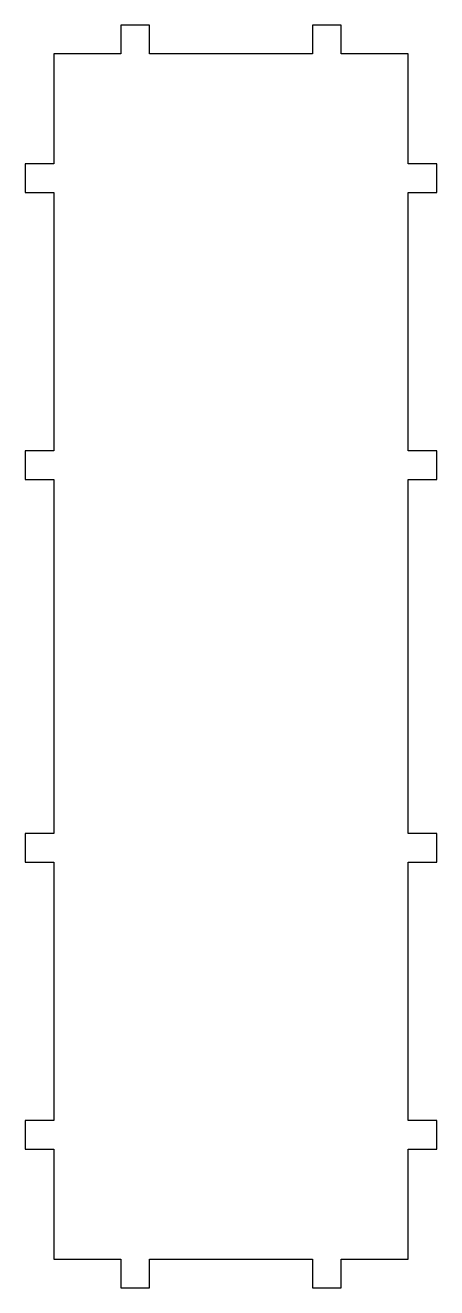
# Model space of a CAD drawing. Header units: metres. Extents: x -22 to 22, y -66 to 66.
import ezdxf

# ---------------------------------------------------------------- set-up
doc = ezdxf.new("R2010")
doc.units = ezdxf.units.M

msp = doc.modelspace()

# ---------------------------------------------------------------- linework, layer by layer
for p, q in [((-8.5, 66), (-11.5, 66)), ((-11.5, 66), (-11.5, 63)), ((-8.5, 63), (-8.5, 66)), ((11.5, 66), (8.5, 66)), ((8.5, 66), (8.5, 63)), ((11.5, 63), (11.5, 66)), ((-11.5, 63), (-18.5, 63)), ((-18.5, 63), (-18.5, 51.5)), ((8.5, 63), (-8.5, 63)), ((18.5, 63), (11.5, 63)), ((18.5, 51.5), (18.5, 63)), ((-18.5, 51.5), (-21.5, 51.5)), ((-21.5, 51.5), (-21.5, 48.5)), ((21.5, 51.5), (18.5, 51.5)), ((21.5, 48.5), (21.5, 51.5)), ((-21.5, 48.5), (-18.5, 48.5)), ((-18.5, 48.5), (-18.5, 21.5)), ((18.5, 21.5), (18.5, 48.5)), ((18.5, 48.5), (21.5, 48.5)), ((-18.5, 21.5), (-21.5, 21.5)), ((-21.5, 21.5), (-21.5, 18.5)), ((21.5, 21.5), (18.5, 21.5)), ((21.5, 18.5), (21.5, 21.5)), ((-21.5, 18.5), (-18.5, 18.5)), ((-18.5, 18.5), (-18.5, -18.5)), ((18.5, -18.5), (18.5, 18.5)), ((18.5, 18.5), (21.5, 18.5)), ((-18.5, -18.5), (-21.5, -18.5)), ((-21.5, -18.5), (-21.5, -21.5)), ((21.5, -18.5), (18.5, -18.5)), ((21.5, -21.5), (21.5, -18.5)), ((-21.5, -21.5), (-18.5, -21.5)), ((-18.5, -21.5), (-18.5, -48.5)), ((18.5, -48.5), (18.5, -21.5)), ((18.5, -21.5), (21.5, -21.5)), ((-18.5, -48.5), (-21.5, -48.5)), ((-21.5, -48.5), (-21.5, -51.5)), ((21.5, -48.5), (18.5, -48.5)), ((21.5, -51.5), (21.5, -48.5)), ((-21.5, -51.5), (-18.5, -51.5)), ((-18.5, -51.5), (-18.5, -63)), ((18.5, -63), (18.5, -51.5)), ((18.5, -51.5), (21.5, -51.5)), ((-18.5, -63), (-11.5, -63)), ((-11.5, -63), (-11.5, -66)), ((-8.5, -66), (-8.5, -63)), ((-8.5, -63), (8.5, -63)), ((8.5, -63), (8.5, -66)), ((11.5, -66), (11.5, -63)), ((11.5, -63), (18.5, -63)), ((-11.5, -66), (-8.5, -66)), ((8.5, -66), (11.5, -66))]:
    msp.add_line(p, q)

doc.saveas('drawing.dxf')
